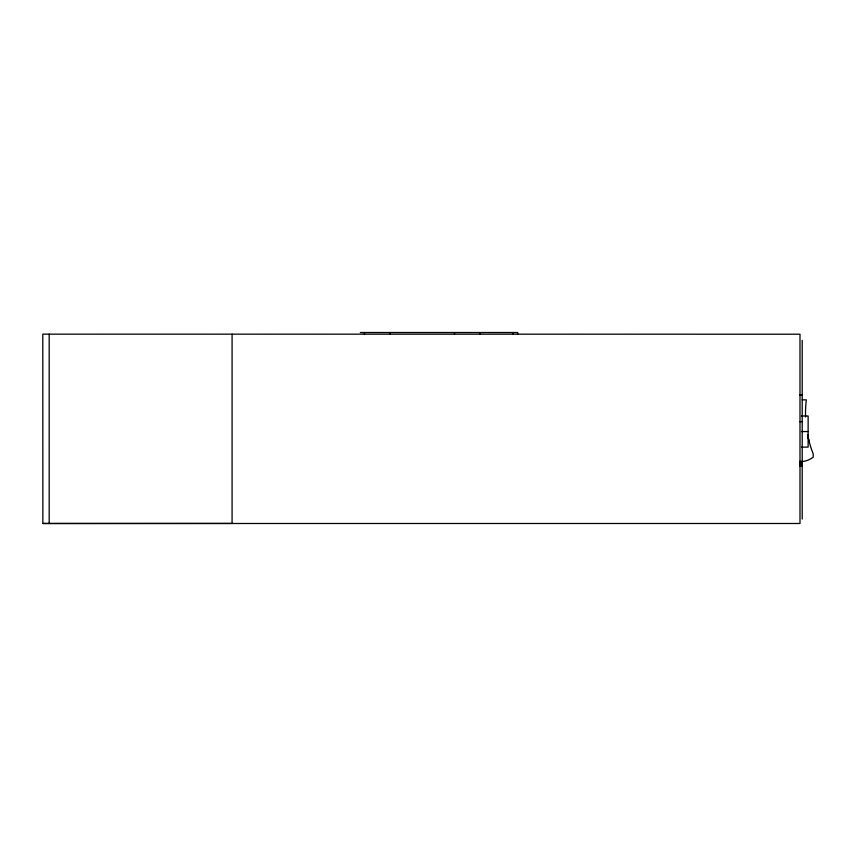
<?xml version="1.0" encoding="UTF-8"?>
<svg xmlns="http://www.w3.org/2000/svg" width="856" height="856" viewBox="0 0 856 856"><rect width="100%" height="100%" fill="white"/><g stroke="black" fill="none" stroke-linecap="round" stroke-linejoin="round"><path stroke-width="1.28" d="M360.323 332.513L517.698 332.513L517.698 334.204M799.6 395.087L802.211 395.087M802.211 399.838L806.331 399.838A110.702 110.702 0 0 0 805.571 417.011M801.516 416.016L808.128 416.016L808.128 447.121L801.516 447.121M799.6 421.623L802.211 421.623M801.516 431.563L808.128 431.563M799.6 461.427L802.211 461.427M799.6 462.251L802.211 462.251M799.6 463.043L802.211 463.043M799.6 463.781L802.211 463.781M799.6 464.434L802.211 464.434M799.6 465.001L802.211 465.001M799.6 465.45L802.211 465.45M799.6 465.685L802.211 465.685M799.6 465.857L802.211 465.792M42.864 523.487L799.996 523.487L799.996 334.204L42.8 334.15L42.864 523.487L232.083 523.433L232.083 334.15M807.657 435.586L807.925 436.346A110.702 110.702 0 0 0 811.606 449.603L813.2 453.905L813.2 457.158A20.619 20.619 0 0 1 802.211 461.534M808.941 440.819L807.572 434.516M802.211 340.335L802.211 519.089M513.033 332.513L513.033 334.204M479.777 332.513L479.777 334.204M454.504 332.513L454.504 334.204M390.058 332.513L390.058 334.204M364.463 332.513L364.463 334.204M49.188 334.15L49.188 523.433"/></g></svg>
